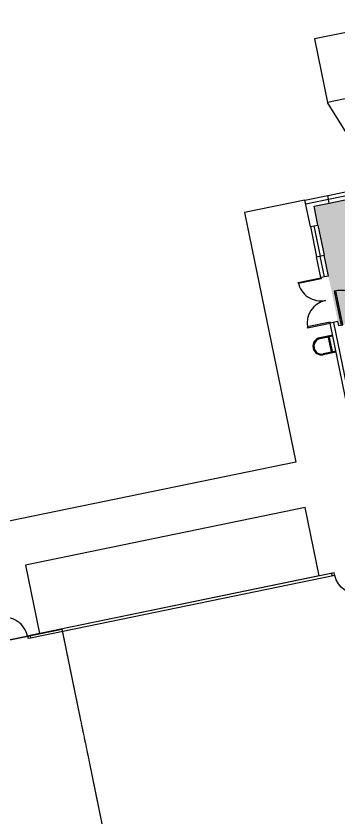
# Model space of a CAD drawing. Header units: inches. Extents: x 69196038 to 69200311, y 27680659 to 27683380.
# Drawn here: x 69196795 to 69197297, y 27681380 to 27682625 of the extents above; entities that cross this region are included whole.
import ezdxf
from ezdxf.enums import TextEntityAlignment as Align

# ---------------------------------------------------------------- set-up
doc = ezdxf.new("R2010")
doc.units = ezdxf.units.IN
doc.header["$MEASUREMENT"] = 0
doc.linetypes.add('DASHED2', pattern=[0.375, 0.25, -0.125])
doc.layers.get('0').update_dxf_attribs({"linetype": 'CONTINUOUS'})
for name, color, linetype in [('A-DOOR', 2, 'CONTINUOUS'), ('A-FLOR', 3, 'CONTINUOUS'), ('A-GLAZ', 1, 'CONTINUOUS'), ('A-ROOF', 2, 'CONTINUOUS'), ('A-SITE', 3, 'CONTINUOUS'), ('A-WALL', 5, 'CONTINUOUS'), ('Rooms-Category-Color', 7, 'CONTINUOUS'), ('Rooms-College-Color', 7, 'CONTINUOUS'), ('Rooms-Department-Color', 7, 'CONTINUOUS'), ('Rooms-Division-Color', 7, 'CONTINUOUS')]:
    doc.layers.add(name, color=color, linetype=linetype)
doc.styles.add('Annotative', font='arial.ttf')

# ---------------------------------------------------------------- blocks, each defined once
blk = doc.blocks.new('ADO002')
for p, q in [((-0.5, 1), (-0.5, 0)), ((-0.451, 1), (-0.5, 1)), ((-0.451, 0), (-0.451, 1)), ((-0.5, 0), (-0.451, 0))]:
    blk.add_line(p, q)
blk.add_arc((-0.5, 0), 1, 0, 90)
at = {"style": 'Annotative', "flags": 1}
blk.add_attdef('SILLHT', text='', height=0.1, dxfattribs=at).set_placement((0, 0), align=Align.MIDDLE)
blk = doc.blocks.new('ADO402')
for p, q in [((-0.476, 0.5), (-0.5, 0.5)), ((-0.5, 0.5), (-0.5, 0)), ((-0.476, 0), (-0.476, 0.5)), ((0.476, 0.499), (0.5, 0.5)), ((0.476, 0), (0.476, 0.499)), ((0.5, 0.5), (0.5, 0)), ((-0.5, 0), (-0.476, 0)), ((0.5, 0), (0.476, 0))]:
    blk.add_line(p, q)
for centre, start, end in [((-0.5, 0), 0, 90), ((0.5, 0), 90, 180)]:
    blk.add_arc(centre, 0.5, start, end)
at = {"style": 'Annotative', "flags": 1}
blk.add_attdef('SILLHT', text='', height=0.1, dxfattribs=at).set_placement((0, 0), align=Align.MIDDLE)
blk = doc.blocks.new('ADO102')
for p, q in [((0.451, 0.999), (0.451, 0)), ((0.5, 0), (0.5, 1)), ((0.5, 0), (0.451, 0))]:
    blk.add_line(p, q)
blk.add_arc((0.5, 0), 1, 90, 180)
at = {"style": 'Annotative', "flags": 1}
blk.add_attdef('SILLHT', text='', height=0.1, dxfattribs=at).set_placement((0, 0), align=Align.MIDDLE)

msp = doc.modelspace()

# ---------------------------------------------------------------- hatches: boundary and pattern name
at = {"layer": 'Rooms-Category-Color', "linetype": 'Continuous', "true_color": 0xadadad}
msp.add_hatch(color=253, dxfattribs=at).paths.add_polyline_path([(69197503.4, 27682382.3), (69197351.6, 27682351), (69197352, 27682349.1), (69197281.5, 27682334.5), (69197258, 27682329.7), (69197264, 27682300.3), (69197273.7, 27682253.3), (69197280.3, 27682221), (69197294.9, 27682150.5), (69197296.2, 27682144.1), (69197300.1, 27682144.9), (69197353, 27682155.8), (69197542, 27682194.7)])
at = {"layer": 'Rooms-College-Color', "linetype": 'Continuous', "true_color": 0xadadad}
msp.add_hatch(color=253, dxfattribs=at).paths.add_polyline_path([(69197503.4, 27682382.3), (69197351.6, 27682351), (69197352, 27682349.1), (69197281.5, 27682334.5), (69197258, 27682329.7), (69197264, 27682300.3), (69197273.7, 27682253.3), (69197280.3, 27682221), (69197294.9, 27682150.5), (69197296.2, 27682144.1), (69197300.1, 27682144.9), (69197353, 27682155.8), (69197542, 27682194.7)])
at = {"layer": 'Rooms-Department-Color', "linetype": 'Continuous', "true_color": 0xacacac}
msp.add_hatch(color=253, dxfattribs=at).paths.add_polyline_path([(69197503.4, 27682382.3), (69197351.6, 27682351), (69197352, 27682349.1), (69197281.5, 27682334.5), (69197258, 27682329.7), (69197264, 27682300.3), (69197273.7, 27682253.3), (69197280.3, 27682221), (69197294.9, 27682150.5), (69197296.2, 27682144.1), (69197300.1, 27682144.9), (69197353, 27682155.8), (69197542, 27682194.7)])
at = {"layer": 'Rooms-Division-Color', "linetype": 'Continuous', "true_color": 0xadadad}
msp.add_hatch(color=253, dxfattribs=at).paths.add_polyline_path([(69197503.4, 27682382.3), (69197351.6, 27682351), (69197352, 27682349.1), (69197281.5, 27682334.5), (69197258, 27682329.7), (69197264, 27682300.3), (69197273.7, 27682253.3), (69197280.3, 27682221), (69197294.9, 27682150.5), (69197296.2, 27682144.1), (69197300.1, 27682144.9), (69197353, 27682155.8), (69197542, 27682194.7)])

# ---------------------------------------------------------------- linework, layer by layer
at = {"layer": 'A-FLOR'}
for p, q in [((69197432.1, 27682624.7), (69197258.7, 27682589.1)), ((69197258.7, 27682589.1), (69197279, 27682490.4)), ((69197452.3, 27682526.3), (69197279, 27682490.6)), ((69197358.1, 27682362.5), (69197279, 27682490.4)), ((69197286.9, 27682129.4), (69197266.9, 27682125.3)), ((69197287.2, 27682128), (69197267.2, 27682123.8)), ((69197285.5, 27682101.6), (69197280.1, 27682128)), ((69197287, 27682101.9), (69197281.5, 27682128.3)), ((69197292.1, 27682104.5), (69197272, 27682100.3)), ((69197292.4, 27682103), (69197272.3, 27682098.9))]:
    msp.add_line(p, q, dxfattribs=at)
for radius in [13.5, 12]:
    msp.add_arc((69197269.6, 27682112.1), radius, 101.6278, 281.6278, dxfattribs=at)
at = {"layer": 'A-GLAZ'}
for p, q in [((69197279.6, 27682346.4), (69197350.1, 27682360.9)), ((69197280.3, 27682340.4), (69197350.8, 27682354.9)), ((69197281.5, 27682334.5), (69197352, 27682349.1)), ((69197252.3, 27682297.9), (69197261.9, 27682250.9)), ((69197257.7, 27682299), (69197267.3, 27682252)), ((69197264, 27682300.3), (69197273.7, 27682253.3))]:
    msp.add_line(p, q, dxfattribs=at)
at = {"layer": 'A-ROOF', "linetype": 'DASHED2'}
for p in [(69196776.1, 27681654.7), (69196948.5, 27681273.7)]:
    msp.add_line(p, (69196866.2, 27681673.3), dxfattribs=at)
at = {"layer": 'A-SITE', "linetype": 'Continuous'}
for p, q in [((69197243.8, 27682339), (69197149.8, 27682319.7)), ((69197149.8, 27682319.7), (69197229.5, 27681932.3)), ((69197229.5, 27681932.3), (69196038.4, 27681687.2)), ((69197244, 27681861.8), (69196809.1, 27681772.3)), ((69197265.9, 27681755.5), (69197244, 27681861.8)), ((69196809.1, 27681772.3), (69196831, 27681666)), ((69197265.9, 27681755.5), (69196819.2, 27681663.6))]:
    msp.add_line(p, q, dxfattribs=at)
at = {"layer": 'A-WALL'}
for p, q in [((69197243.8, 27682339), (69197279.1, 27682346.3)), ((69197252.3, 27682297.9), (69197243.8, 27682339)), ((69197245, 27682333.2), (69197280.3, 27682340.4)), ((69197281.5, 27682334.5), (69197279.1, 27682346.3)), ((69197258, 27682329.7), (69197281.5, 27682334.5)), ((69197264, 27682300.3), (69197258, 27682329.7)), ((69197252.3, 27682297.9), (69197264, 27682300.3)), ((69197261.9, 27682250.9), (69197273.7, 27682253.3)), ((69197268.6, 27682218.6), (69197261.9, 27682250.9)), ((69197274, 27682219.7), (69197267.3, 27682252)), ((69197280.3, 27682221), (69197273.7, 27682253.3)), ((69197280.3, 27682221), (69197268.6, 27682218.6)), ((69197294.9, 27682150.5), (69197283.1, 27682148)), ((69197321.4, 27681961.9), (69197283.1, 27682148)), ((69197326.8, 27681963.1), (69197288.5, 27682149.2)), ((69197296.2, 27682144.1), (69197294.9, 27682150.5)), ((69197296.2, 27682144.1), (69197300.1, 27682144.9)), ((69197289.4, 27681760.4), (69196816.3, 27681663)), ((69197290.2, 27681756.4), (69196817.1, 27681659.1)), ((69197289.4, 27681760.4), (69197285.5, 27681759.5)), ((69197286.3, 27681755.6), (69197285.5, 27681759.5)), ((69197290.2, 27681756.4), (69197286.3, 27681755.6)), ((69197290.2, 27681756.4), (69197289.4, 27681760.4)), ((69196816.3, 27681663), (69196812.4, 27681662.2)), ((69196812.4, 27681662.2), (69196813.2, 27681658.3)), ((69196817.1, 27681659.1), (69196813.2, 27681658.3)), ((69196816.3, 27681663), (69196817.1, 27681659.1))]:
    msp.add_line(p, q, dxfattribs=at)

# ---------------------------------------------------------------- block references
at = {"layer": 'A-DOOR'}
for name, p, xscale, yscale, zscale, rotation in [('ADO402', (69197275.8, 27682183.3), 72.00000000000318, 72.00000000000318, 84, 101.6278182482858), ('ADO002', (69197326.5, 27682150.3), 54.00015119835976, 54.00015119835976, 126.0003528009886, 11.62781824527337), ('ADO102', (69197307.8, 27681760.1), -36.00000000000159, 35.99999999937227, 84, 191.6278182482858), ('ADO002', (69196794.7, 27681658.6), 36.00000000000159, 36.00000000000159, 84, 11.62781824828581)]:
    msp.add_blockref(name, p, dxfattribs=dict(at, xscale=xscale, yscale=yscale, zscale=zscale, rotation=rotation))

doc.saveas('drawing.dxf')
